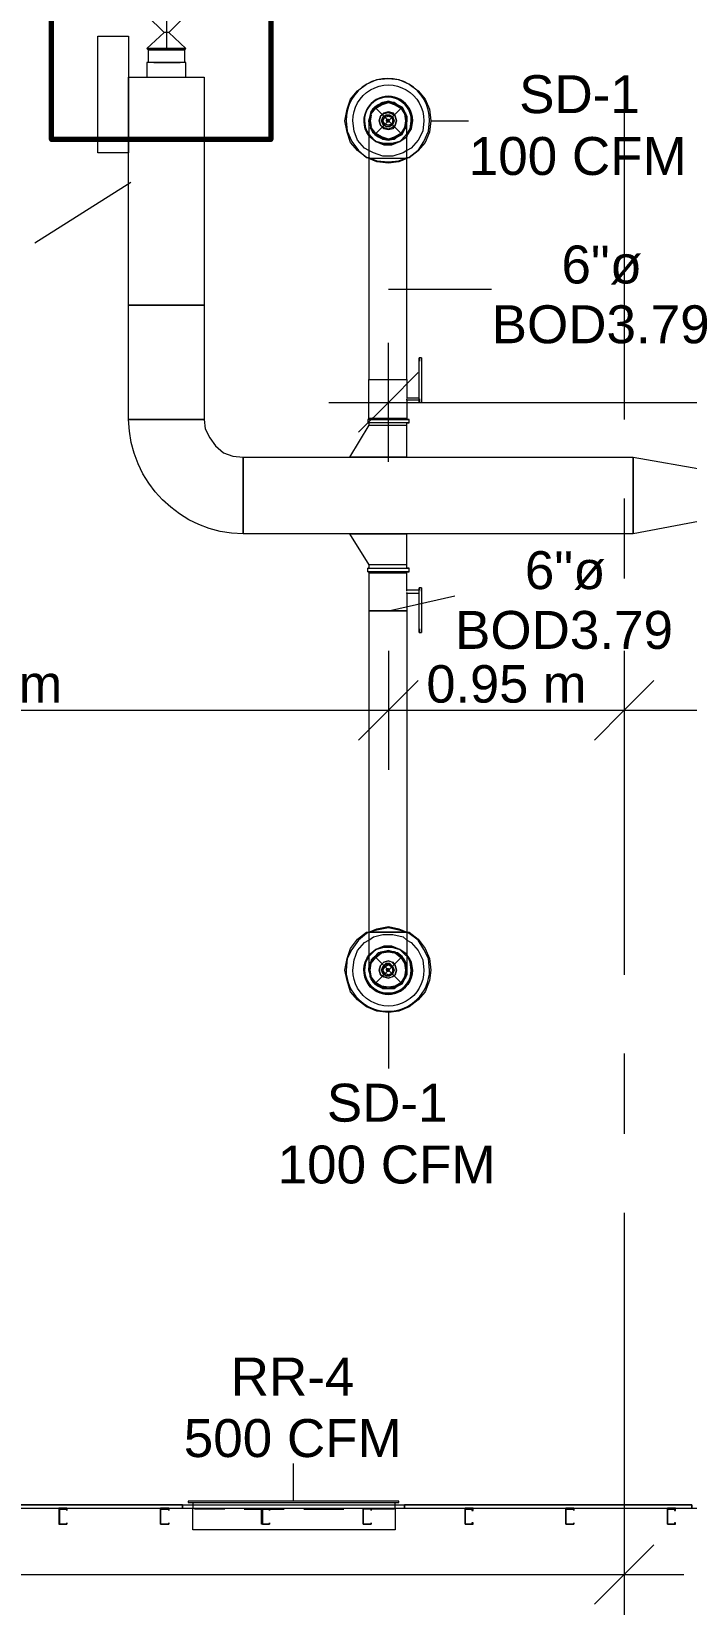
# Model space of a CAD drawing. Header units: metres. Extents: x -2 to 237, y -8 to 52.
# Drawn here: x 23.63 to 26.26, y 35.3 to 41.6 of the extents above; entities that cross this region are included whole.
import ezdxf

# ---------------------------------------------------------------- set-up
doc = ezdxf.new("R2010")
doc.units = ezdxf.units.M
doc.layers.add('HVAC - Ductos', color=5, linetype='Continuous', lineweight=0)
doc.layers.add('PDF3_Text', color=7, linetype='Continuous', lineweight=0)
doc.layers.add('PDF3_Geometry', color=7, linetype='Continuous', lineweight=0, true_color=0xaaaaaa)
doc.layers.add('PDF3_Solid Fills', color=7, linetype='Continuous', lineweight=0, true_color=0xffffff)
doc.styles.add('PDF Helvetica', font='')
doc.styles.get('PDF Helvetica').set_extended_font_data('Helvetica')

msp = doc.modelspace()

# ---------------------------------------------------------------- hatches: boundary and pattern name
at = {"layer": 'PDF3_Solid Fills', "lineweight": 0, "transparency": 33554559}
h = msp.add_hatch(color=256, dxfattribs=at)
h.paths.add_polyline_path([(23.7741, 35.6825), (23.7741, 35.6871), (23.7467, 35.6871)])
h.paths.add_polyline_path([(23.7467, 35.6825), (23.7421, 35.6825), (23.7421, 35.6229)])

# ---------------------------------------------------------------- linework, layer by layer
at = {"layer": 'HVAC - Ductos', "lineweight": 0}
for points in [[(24.1729, 42.333), (24.1729, 41.9296), (24.1729, 41.5309)], [(24.1821, 41.595), (24.2508, 41.5309), (24.095, 41.5309), (24.1637, 41.595), (24.095, 41.6638), (24.2508, 41.6638), (24.1821, 41.595), (24.1637, 41.595)], [(24.2508, 41.4163), (24.2508, 41.4758), (24.2462, 41.4758), (24.2462, 41.5263), (24.2508, 41.5309), (24.2416, 41.5309), (24.2279, 41.5309), (24.2004, 41.5309), (24.1729, 41.5309), (24.1454, 41.5309), (24.1179, 41.5309), (24.1042, 41.5309), (24.095, 41.5309), (24.1042, 41.5309), (24.1179, 41.5309), (24.1454, 41.5309), (24.1729, 41.5309), (24.2004, 41.5309), (24.2279, 41.5309), (24.2416, 41.5309), (24.2508, 41.5309)], [(24.095, 41.5309), (24.0996, 41.5263), (24.1042, 41.5263), (24.1225, 41.5263), (24.1454, 41.5263), (24.1729, 41.5263), (24.2004, 41.5263), (24.2279, 41.5263), (24.2416, 41.5263), (24.2462, 41.5263), (24.2416, 41.5263), (24.2279, 41.5263), (24.2004, 41.5263), (24.1729, 41.5263), (24.1454, 41.5263), (24.1225, 41.5263), (24.1042, 41.5263), (24.0996, 41.5263), (24.0996, 41.4758)], [(24.2508, 41.4758), (24.2462, 41.4758), (24.237, 41.4758), (24.2279, 41.4758), (24.2096, 41.4758), (24.1913, 41.4758), (24.1729, 41.4758), (24.1546, 41.4758), (24.1362, 41.4758), (24.1179, 41.4758), (24.1087, 41.4758), (24.0996, 41.4758), (24.095, 41.4758), (24.095, 41.4163), (24.0996, 41.4163), (24.1087, 41.4163), (24.1179, 41.4163), (24.1362, 41.4163), (24.1546, 41.4163), (24.1729, 41.4163), (24.1913, 41.4163), (24.205, 41.4163), (24.2187, 41.4163), (24.2325, 41.4163), (24.2416, 41.4163), (24.2462, 41.4163)], [(24.1225, 41.4758), (24.1362, 41.4758), (24.1546, 41.4758), (24.1729, 41.4758), (24.1913, 41.4758), (24.2096, 41.4758), (24.2279, 41.4758)], [(24.9842, 41.2421), (24.9842, 41.2375), (24.9842, 41.2192), (24.9842, 41.1871), (24.9842, 41.1505), (24.9842, 41.1092), (24.9842, 41.0908), (24.975, 41.0954), (24.9383, 41.123), (24.9108, 41.1551), (24.8971, 41.1962), (24.8879, 41.2421), (24.8971, 41.288), (24.9108, 41.3292), (24.9383, 41.3613), (24.975, 41.3888), (25.0163, 41.4071), (25.062, 41.4117), (25.1033, 41.4071), (25.1446, 41.3888), (25.1812, 41.3613), (25.2087, 41.3292), (25.2271, 41.288), (25.2316, 41.2421), (25.2271, 41.1962), (25.2087, 41.1551), (25.1812, 41.123), (25.1446, 41.0954), (25.1354, 41.0908), (25.1354, 41.1321), (25.1354, 41.1734), (25.1354, 41.2054), (25.1354, 41.2284), (25.1354, 41.2421), (25.1354, 41.2375), (25.1354, 41.2421), (25.1354, 41.2605), (25.1263, 41.2788), (25.1171, 41.2971), (25.0987, 41.3063), (25.0804, 41.3154), (25.062, 41.32), (25.0392, 41.3154), (25.0209, 41.3063), (25.0071, 41.2971), (24.9933, 41.2788), (24.9887, 41.2605), (24.9842, 41.2421), (24.9842, 41.2375), (24.9842, 41.2421), (24.9887, 41.2605), (24.9933, 41.2788), (25.0071, 41.2971), (25.0209, 41.3063), (25.0392, 41.3154), (25.062, 41.32), (25.0804, 41.3154), (25.0987, 41.3063), (25.1171, 41.2971), (25.1263, 41.2788), (25.1354, 41.2605), (25.1354, 41.2421)], [(24.9842, 41.2375), (24.9887, 41.2238), (24.9887, 41.2421), (24.9887, 41.2605), (24.9979, 41.2788), (25.0071, 41.2925), (25.0254, 41.3063), (25.0437, 41.3154), (25.062, 41.3154), (25.0804, 41.3154), (25.0987, 41.3063), (25.1125, 41.2925), (25.1263, 41.2788), (25.1308, 41.2605), (25.1354, 41.2421), (25.1308, 41.2238), (25.1263, 41.2054), (25.1125, 41.1917), (25.0987, 41.178), (25.0804, 41.1688), (25.062, 41.1688), (25.0346, 41.1734), (25.03, 41.1734)], [(24.9933, 41.265), (24.9887, 41.2421), (24.9933, 41.2696), (25.0117, 41.2925), (25.0346, 41.3063), (25.062, 41.3154), (25.0896, 41.3063), (25.1125, 41.2925), (25.1263, 41.2696), (25.1308, 41.2421), (25.1263, 41.2146), (25.1125, 41.1917), (25.0896, 41.178), (25.062, 41.1688), (25.0346, 41.178), (25.0117, 41.1917), (24.9933, 41.2146), (24.9887, 41.2421), (24.9933, 41.2192)], [(24.9887, 41.2696), (24.9933, 41.2742)], [(24.9933, 41.2742), (25.0071, 41.2925), (25.03, 41.3063)], [(25.03, 41.3109), (25.0346, 41.3154)], [(25.0346, 41.3109), (25.062, 41.3154), (25.085, 41.3109)], [(25.085, 41.3154), (25.0896, 41.3109)], [(25.0896, 41.3063), (25.1125, 41.2925), (25.1263, 41.2742)], [(25.1308, 41.2742), (25.1308, 41.2696)], [(25.1308, 41.265), (25.1354, 41.2421), (25.1308, 41.2192)], [(25.0942, 41.1734), (25.0896, 41.1734), (25.085, 41.1734), (25.062, 41.1688), (25.0437, 41.1688), (25.0254, 41.178), (25.0071, 41.1917), (24.9979, 41.2054), (24.9887, 41.2238), (24.9933, 41.2054), (25.0071, 41.1871), (25.0209, 41.178), (25.0392, 41.1688), (25.062, 41.1642), (25.0804, 41.1688), (25.0987, 41.178), (25.1171, 41.1871), (25.1263, 41.2054), (25.1354, 41.2238), (25.1354, 41.2375)], [(25.03, 41.178), (25.0071, 41.1917), (24.9933, 41.21), (24.9887, 41.2146)], [(25.1263, 41.21), (25.1125, 41.1917), (25.0942, 41.178)], [(25.1308, 41.2146), (25.1308, 41.21)], [(25.2316, 41.2421), (25.3829, 41.2421)], [(25.1354, 41.123), (25.1217, 41.1138), (25.0804, 41.1), (25.0392, 41.1), (25.0025, 41.1138), (24.9842, 41.123)], [(24.9842, 41.0954), (25.0163, 41.0817), (25.062, 41.0771), (25.1033, 41.0817), (25.1354, 41.0954)], [(25.1354, 41.0908), (25.1033, 41.0771), (25.062, 41.0725), (25.0163, 41.0771), (24.9842, 41.0908)], [(25.1858, 40.1284), (25.1858, 40.1238), (25.1354, 40.1238), (25.1354, 40.0505), (25.1263, 40.0505), (25.1171, 40.0505), (25.0987, 40.0505), (25.0804, 40.0505), (25.062, 40.0505), (25.0392, 40.0505), (25.0209, 40.0505), (25.0071, 40.0505), (24.9933, 40.0505), (24.9887, 40.0505), (24.9842, 40.0505), (24.9887, 40.0505), (24.9842, 40.0505), (24.9842, 40.2063), (24.9887, 40.2063), (24.9933, 40.2063), (25.0071, 40.2063), (25.0209, 40.2063), (25.0392, 40.2063), (25.062, 40.2063), (25.0804, 40.2063), (25.0987, 40.2063), (25.1171, 40.2063), (25.1263, 40.2063), (25.1354, 40.2063), (25.1354, 41.0908), (25.1263, 41.0908), (25.1171, 41.0908), (25.0987, 41.0908), (25.0804, 41.0908), (25.062, 41.0908), (25.0392, 41.0908), (25.0209, 41.0908), (25.0071, 41.0908), (24.9933, 41.0908), (24.9887, 41.0908), (24.9842, 41.0908)], [(25.1354, 41.0908), (25.1263, 41.0908), (25.1171, 41.0908), (25.0987, 41.0908), (25.0804, 41.0908), (25.062, 41.0908), (25.0392, 41.0908), (25.0209, 41.0908), (25.0071, 41.0908), (24.9933, 41.0908), (24.9887, 41.0908), (24.9842, 41.0908), (24.9842, 40.2063), (24.9887, 40.2063), (24.9933, 40.2063), (25.0071, 40.2063), (25.0209, 40.2063), (25.0392, 40.2063), (25.062, 40.2063), (25.0804, 40.2063), (25.0987, 40.2063), (25.1171, 40.2063), (25.1263, 40.2063), (25.1354, 40.2063), (25.1354, 40.1329), (25.1858, 40.1329)], [(24.0308, 40.9946), (23.6459, 40.7517)], [(25.062, 40.5684), (25.4746, 40.5684)], [(25.062, 39.8763), (25.062, 40.1146), (25.062, 40.3529)], [(25.195, 40.2934), (25.1858, 40.2934)], [(25.1858, 40.1238), (25.1858, 40.1192), (25.1858, 40.1146), (25.1858, 40.1192), (25.1858, 40.1238), (25.1858, 40.1284), (25.1858, 40.2796), (25.1858, 40.2842), (25.1858, 40.2888), (25.1858, 40.2934), (25.1858, 40.2888), (25.1858, 40.2842), (25.1858, 40.2796)], [(25.195, 40.2796), (25.195, 40.2842), (25.195, 40.2888), (25.195, 40.2934), (25.195, 40.2888), (25.195, 40.2842), (25.195, 40.2796), (25.195, 40.1284), (25.195, 40.1238), (25.195, 40.1192), (25.195, 40.1146), (25.195, 40.1192), (25.195, 40.1238), (25.195, 40.1284)], [(25.1812, 40.2338), (25.062, 40.1146), (24.9429, 39.9954)], [(25.1354, 40.1238), (25.1354, 40.1284)], [(24.8237, 40.1146), (28.8113, 40.1146)], [(25.1858, 40.1146), (25.195, 40.1146)], [(24.9842, 40.0229), (24.9062, 39.8946), (24.9154, 39.8946), (24.9292, 39.8946), (24.9566, 39.8946), (24.9842, 39.8946), (25.062, 39.8946), (25.0896, 39.8946), (25.1171, 39.8946), (25.1308, 39.8946), (25.1354, 39.8946), (25.1354, 40.0229)], [(24.9842, 40.0459), (24.9887, 40.0459), (24.9933, 40.0459), (25.0071, 40.0459), (25.0209, 40.0459), (25.0392, 40.0459), (25.062, 40.0459), (25.0804, 40.0459), (25.0987, 40.0459), (25.1171, 40.0459), (25.1263, 40.0459), (25.1354, 40.0459), (25.1354, 40.0505), (25.1263, 40.0505), (25.1171, 40.0505), (25.0987, 40.0505), (25.0804, 40.0505), (25.062, 40.0505), (25.0392, 40.0505), (25.0209, 40.0505), (25.0071, 40.0505), (24.9933, 40.0505), (24.9887, 40.0505), (24.9842, 40.0505), (24.9842, 40.0459), (24.9887, 40.0459), (24.9796, 40.0459)], [(25.1354, 40.0459), (25.14, 40.0459), (25.1446, 40.0459), (25.14, 40.0459), (25.1308, 40.0459), (25.1171, 40.0459), (25.1033, 40.0459), (25.0804, 40.0459), (25.062, 40.0459), (25.0392, 40.0459), (25.0209, 40.0459), (25.0025, 40.0459), (24.9887, 40.0459), (24.9796, 40.0459), (24.9796, 40.0321), (24.9842, 40.0321)], [(24.9933, 40.0321), (24.9887, 40.0321), (24.9842, 40.0321), (24.9842, 40.0229), (24.9887, 40.0229), (24.9933, 40.0229), (25.0071, 40.0229), (25.0209, 40.0229), (25.0392, 40.0229), (25.062, 40.0229), (25.0804, 40.0229), (25.0987, 40.0229), (25.1171, 40.0229), (25.1263, 40.0229), (25.1354, 40.0229), (25.1354, 40.0321), (25.14, 40.0321), (25.1446, 40.0321), (25.14, 40.0321), (25.1308, 40.0321), (25.1171, 40.0321), (25.1033, 40.0321), (25.0804, 40.0321), (25.062, 40.0321), (25.0392, 40.0321), (25.0209, 40.0321), (25.0025, 40.0321), (24.9887, 40.0321), (24.9796, 40.0321)], [(25.0071, 40.0321), (25.0025, 40.0321)], [(25.1033, 40.0321), (25.0987, 40.0321), (25.0804, 40.0321), (25.062, 40.0321), (25.0392, 40.0321), (25.0209, 40.0321)], [(25.03, 40.0229), (25.0346, 40.0229)], [(25.085, 40.0229), (25.0896, 40.0229), (25.0942, 40.0229)], [(25.1308, 40.0321), (25.1263, 40.0321)], [(25.1446, 40.0321), (25.1446, 40.0459)], [(25.1354, 39.8946), (25.1308, 39.8946), (25.1171, 39.8946), (25.0896, 39.8946), (25.062, 39.8946), (24.9842, 39.8946), (24.9566, 39.8946), (24.9292, 39.8946), (24.9154, 39.8946), (24.9062, 39.8946)], [(25.1354, 39.4638), (25.1354, 39.5875), (25.1308, 39.5875), (25.1171, 39.5875), (25.0896, 39.5875), (25.062, 39.5875), (24.9842, 39.5875), (24.9566, 39.5875), (24.9292, 39.5875), (24.9154, 39.5875), (24.9062, 39.5875), (24.9842, 39.4638)], [(24.9062, 39.5875), (24.9154, 39.5875), (24.9292, 39.5875), (24.9566, 39.5875), (24.9842, 39.5875), (25.062, 39.5875), (25.0896, 39.5875), (25.1171, 39.5875), (25.1308, 39.5875), (25.1354, 39.5875)], [(24.9796, 39.4363), (24.9796, 39.45), (24.9887, 39.45), (25.0025, 39.45), (25.0209, 39.45), (25.0392, 39.45), (25.062, 39.45), (25.0804, 39.45), (25.1033, 39.45), (25.1171, 39.45), (25.1308, 39.45), (25.14, 39.45), (25.1446, 39.45), (25.14, 39.45), (25.1354, 39.45), (25.1354, 39.4638), (25.1263, 39.4638), (25.1171, 39.4638), (25.0987, 39.4638), (25.0804, 39.4638), (25.062, 39.4638), (25.0392, 39.4638), (25.0209, 39.4638), (25.0071, 39.4638), (24.9933, 39.4638), (24.9887, 39.4638), (24.9842, 39.4638), (24.9842, 39.45), (24.9887, 39.45), (24.9933, 39.45)], [(24.9842, 39.45), (24.9796, 39.45)], [(24.9842, 39.4363), (24.9842, 39.4317), (24.9842, 39.2804), (24.9887, 39.2804), (24.9933, 39.2804), (25.0071, 39.2804), (25.0209, 39.2804), (25.0392, 39.2804), (25.062, 39.2804), (25.0804, 39.2804), (25.0987, 39.2804), (25.1171, 39.2804), (25.1263, 39.2804), (25.1354, 39.2804), (25.1354, 37.9925), (25.1263, 37.9925), (25.1171, 37.9925), (25.0987, 37.9925), (25.0804, 37.9925), (25.062, 37.9925), (25.0392, 37.9925), (25.0209, 37.9925), (25.0071, 37.9925), (24.9933, 37.9925), (24.9887, 37.9925), (24.9842, 37.9925), (24.9887, 37.9925), (24.9933, 37.9925), (25.0071, 37.9925), (25.0209, 37.9925), (25.0392, 37.9925), (25.062, 37.9925), (25.0804, 37.9925), (25.0987, 37.9925), (25.1171, 37.9925), (25.1263, 37.9925), (25.1354, 37.9925), (25.1354, 37.9742), (25.1354, 37.9329), (25.1354, 37.8962), (25.1354, 37.8687), (25.1354, 37.8505), (25.1354, 37.8413)], [(25.0025, 39.45), (25.0071, 39.45)], [(25.0209, 39.45), (25.0392, 39.45), (25.062, 39.45), (25.0804, 39.45), (25.0987, 39.45), (25.1033, 39.45)], [(25.0346, 39.4638), (25.03, 39.4638)], [(25.0942, 39.4638), (25.0896, 39.4638), (25.085, 39.4638)], [(25.1263, 39.45), (25.1308, 39.45)], [(25.1858, 39.3583), (25.1858, 39.3629), (25.1354, 39.3629), (25.1354, 39.4317), (25.1354, 39.4363)], [(25.1446, 39.4363), (25.1446, 39.45)], [(25.195, 39.3721), (25.1858, 39.3721)], [(25.1858, 39.2071), (25.1858, 39.3583), (25.1858, 39.3629), (25.1858, 39.3675), (25.1858, 39.3721), (25.1858, 39.3675), (25.1858, 39.3629)], [(25.195, 39.3583), (25.195, 39.3629), (25.195, 39.3675), (25.195, 39.3721), (25.195, 39.3675), (25.195, 39.3629), (25.195, 39.3583), (25.195, 39.2071)], [(25.1858, 39.3492), (25.1354, 39.3492), (25.1354, 39.2804), (25.1263, 39.2804), (25.1171, 39.2804), (25.0987, 39.2804), (25.0804, 39.2804), (25.062, 39.2804), (25.0392, 39.2804), (25.0209, 39.2804), (25.0071, 39.2804), (24.9933, 39.2804), (24.9887, 39.2804), (24.9842, 39.2804), (24.9842, 37.9925), (24.9842, 37.9513), (24.9842, 37.91), (24.9842, 37.8779), (24.9842, 37.855), (24.9842, 37.8413), (24.9842, 37.8505), (24.9842, 37.8413), (24.9887, 37.8229), (24.9933, 37.8046), (25.0071, 37.7863), (25.0209, 37.7771), (25.0392, 37.7679), (25.062, 37.7679), (25.0804, 37.7679), (25.0987, 37.7771), (25.1171, 37.7863), (25.1263, 37.8046), (25.1354, 37.8229), (25.1354, 37.8413), (25.1354, 37.8505), (25.1354, 37.8413), (25.1354, 37.8229), (25.1263, 37.8046), (25.1171, 37.7863), (25.0987, 37.7771), (25.0804, 37.7679), (25.062, 37.7679), (25.0392, 37.7679), (25.0209, 37.7771), (25.0071, 37.7863), (24.9933, 37.8046), (24.9887, 37.8229), (24.9842, 37.8413)], [(25.062, 39.2804), (25.3279, 39.34)], [(25.1354, 39.3583), (25.1354, 39.3629)], [(25.1354, 39.3538), (25.1354, 39.3492), (25.1354, 39.3538)], [(25.1354, 39.3538), (25.1354, 39.3492), (25.1354, 39.3538)], [(25.1858, 39.1933), (25.195, 39.1933)], [(25.062, 39.12), (25.062, 38.8817), (25.062, 38.6433)], [(26.0062, 39.12), (26.0062, 38.8817), (26.0062, 38.6433)], [(25.1812, 39.0008), (25.062, 38.8817), (24.9429, 38.7625)], [(26.1254, 39.0008), (26.0062, 38.8817), (25.887, 38.7625)], [(21.5695, 38.8817), (25.062, 38.8817), (26.0062, 38.8817), (28.8113, 38.8817)], [(24.9842, 37.9605), (25.0025, 37.9742), (25.0392, 37.9833), (25.0804, 37.9833), (25.1217, 37.9742), (25.1354, 37.9605)], [(25.1354, 37.8505), (25.1354, 37.8642), (25.1263, 37.8825), (25.1171, 37.8962), (25.0987, 37.91), (25.0804, 37.9146), (25.062, 37.9192), (25.0392, 37.9146), (25.0209, 37.91), (25.0071, 37.8962), (24.9933, 37.8825), (24.9887, 37.8642), (24.9842, 37.8505)], [(24.9887, 37.8687), (24.9887, 37.8733), (24.9933, 37.8733), (25.0071, 37.8962), (25.03, 37.91), (25.03, 37.9146), (25.0346, 37.9146)], [(24.9933, 37.8183), (24.9887, 37.8413), (24.9933, 37.8687)], [(25.0346, 37.91), (25.062, 37.9146), (25.085, 37.91)], [(25.085, 37.9146), (25.0896, 37.9146), (25.0942, 37.91)], [(25.0896, 37.91), (25.1125, 37.8962), (25.1263, 37.8733)], [(25.1308, 37.8733), (25.1308, 37.8687), (25.1354, 37.8413), (25.1308, 37.8183)], [(24.9933, 37.8092), (24.9887, 37.8137), (24.9887, 37.8183)], [(25.03, 37.7771), (25.0071, 37.7908), (24.9933, 37.8092)], [(25.1263, 37.8092), (25.1125, 37.7908), (25.0896, 37.7771)], [(25.1308, 37.8183), (25.1308, 37.8137), (25.1308, 37.8092)], [(25.0346, 37.7725), (25.03, 37.7725)], [(25.085, 37.7725), (25.062, 37.7679), (25.0346, 37.7725)], [(25.0942, 37.7725), (25.0896, 37.7725), (25.085, 37.7725)], [(25.062, 37.6717), (25.062, 37.4471)], [(24.6816, 35.7145), (24.6816, 35.8658)], [(24.2646, 35.71), (24.2783, 35.71), (24.2783, 35.6871), (25.0896, 35.6871), (25.0896, 35.6), (24.2783, 35.6), (24.2783, 35.6871), (25.0896, 35.6871), (25.0896, 35.71), (25.1033, 35.71), (25.1033, 35.7145), (24.26, 35.7145), (24.26, 35.71), (25.1033, 35.71)], [(25.0804, 35.7145), (24.2875, 35.7145)], [(24.4066, 35.6825), (24.2875, 35.6825), (24.2875, 35.6871), (24.4066, 35.6871)], [(24.4846, 35.6871), (24.645, 35.6871)], [(24.4846, 35.6825), (24.645, 35.6825)], [(24.7229, 35.6871), (24.8833, 35.6871)], [(24.7229, 35.6825), (24.8833, 35.6825)], [(24.9612, 35.6871), (25.085, 35.6871), (25.085, 35.6825), (24.9612, 35.6825)], [(26.0062, 35.6595), (26.0062, 35.4212), (26.0062, 35.1829)], [(26.1254, 35.5404), (26.0062, 35.4212), (25.887, 35.3021)], [(16.5691, 35.4212), (18.297, 35.4212), (26.2446, 35.4212)]]:
    msp.add_lwpolyline(points, dxfattribs=at)
for points in [[(23.8979, 41.5813), (24.0217, 41.5813), (24.0217, 41.1138), (23.8979, 41.1138)], [(24.2462, 41.5263), (24.237, 41.5263), (24.2279, 41.5263), (24.2096, 41.5263), (24.1913, 41.5263), (24.1729, 41.5263), (24.1546, 41.5263), (24.1362, 41.5263), (24.1225, 41.5263), (24.1087, 41.5263), (24.0996, 41.5263), (24.1087, 41.5263), (24.1225, 41.5263), (24.1362, 41.5263), (24.1546, 41.5263), (24.1729, 41.5263), (24.1913, 41.5263), (24.2096, 41.5263), (24.2279, 41.5263), (24.237, 41.5263)], [(24.3242, 41.4163), (24.3242, 40.5042), (24.0217, 40.5042), (24.0217, 41.4163)], [(25.03, 41.2605), (25.0254, 41.2421), (25.03, 41.2605), (25.0437, 41.2742), (25.062, 41.2788), (25.0804, 41.2742), (25.0896, 41.2605), (25.0942, 41.2421), (25.0896, 41.2605), (25.0758, 41.2696), (25.062, 41.2742), (25.0437, 41.2696)], [(25.0392, 41.2559), (25.0346, 41.2421), (25.0392, 41.2559), (25.0529, 41.265), (25.0666, 41.265), (25.0804, 41.2559), (25.085, 41.2421), (25.0804, 41.2559), (25.0666, 41.265), (25.0529, 41.265)], [(25.0483, 41.2559), (25.062, 41.2605), (25.0758, 41.2559), (25.0804, 41.2421), (25.0758, 41.2284), (25.062, 41.2238), (25.0483, 41.2284), (25.0392, 41.2421)], [(25.0896, 41.2238), (25.0942, 41.2421), (25.0896, 41.2238), (25.0804, 41.21), (25.062, 41.2054), (25.0437, 41.21), (25.03, 41.2238), (25.0254, 41.2421), (25.03, 41.2238), (25.0437, 41.2146), (25.062, 41.21), (25.0758, 41.2146)], [(25.0804, 41.2284), (25.085, 41.2421), (25.0804, 41.2284), (25.0666, 41.2192), (25.0529, 41.2192), (25.0392, 41.2284), (25.0346, 41.2421), (25.0392, 41.2284), (25.0529, 41.2192), (25.0666, 41.2192)], [(25.0575, 41.2375), (25.062, 41.2375), (25.0666, 41.2421), (25.062, 41.2375), (25.0575, 41.2375), (25.0529, 41.2421), (25.0575, 41.2467), (25.062, 41.2467), (25.0666, 41.2421), (25.062, 41.2467), (25.0575, 41.2467), (25.0575, 41.2421)], [(25.1354, 41.1825), (25.1537, 41.21), (25.1583, 41.2421), (25.1537, 41.21)], [(24.9887, 41.1825), (25.0117, 41.1596), (25.0437, 41.1505), (25.0758, 41.1505), (25.1079, 41.1596), (25.1308, 41.1825), (25.1354, 41.1871), (25.1308, 41.1825), (25.1079, 41.1596), (25.0758, 41.1505), (25.0437, 41.1505), (25.0117, 41.1596), (24.9887, 41.1825), (24.9842, 41.1871)], [(25.1354, 41.178), (25.1079, 41.1596), (25.0758, 41.1459), (25.0437, 41.1459), (25.0117, 41.1596), (24.9887, 41.178), (24.9842, 41.1825), (24.9887, 41.178), (25.0117, 41.1596), (25.0437, 41.1459), (25.0758, 41.1459), (25.1079, 41.1596), (25.1354, 41.178), (25.1354, 41.1825)], [(24.3242, 40.5042), (24.3242, 40.0459), (24.0217, 40.0459), (24.0217, 40.5042)], [(26.3316, 39.8442), (28.7654, 39.8442), (28.7654, 39.6425), (28.793, 39.6425), (28.793, 39.8442), (28.7654, 39.8442), (28.7654, 39.6425), (26.3316, 39.6425), (26.3316, 39.8442), (26.3316, 39.6425), (26.0429, 39.5875), (26.0429, 39.8946), (26.0429, 39.5875), (24.48, 39.5875), (24.48, 39.8946), (26.0429, 39.8946)], [(24.9796, 39.4363), (24.9887, 39.4363), (25.0025, 39.4363), (25.0209, 39.4363), (25.0392, 39.4363), (25.062, 39.4363), (25.0804, 39.4363), (25.1033, 39.4363), (25.1171, 39.4363), (25.1308, 39.4363), (25.14, 39.4363), (25.1446, 39.4363), (25.14, 39.4363), (25.1308, 39.4363), (25.1171, 39.4363), (25.1033, 39.4363), (25.0804, 39.4363), (25.062, 39.4363), (25.0392, 39.4363), (25.0209, 39.4363), (25.0025, 39.4363), (24.9887, 39.4363)], [(25.1354, 39.4363), (25.1263, 39.4363), (25.1171, 39.4363), (25.0987, 39.4363), (25.0804, 39.4363), (25.062, 39.4363), (25.0392, 39.4363), (25.0209, 39.4363), (25.0071, 39.4363), (24.9933, 39.4363), (24.9887, 39.4363), (24.9842, 39.4363), (24.9887, 39.4363), (24.9933, 39.4363), (25.0071, 39.4363), (25.0209, 39.4363), (25.0392, 39.4363), (25.062, 39.4363), (25.0804, 39.4363), (25.0987, 39.4363), (25.1171, 39.4363), (25.1263, 39.4363)], [(25.1354, 39.4317), (25.1263, 39.4317), (25.1171, 39.4317), (25.0987, 39.4317), (25.0804, 39.4317), (25.062, 39.4317), (25.0392, 39.4317), (25.0209, 39.4317), (25.0071, 39.4317), (24.9933, 39.4317), (24.9887, 39.4317), (24.9842, 39.4317), (24.9887, 39.4317), (24.9933, 39.4317), (25.0071, 39.4317), (25.0209, 39.4317), (25.0392, 39.4317), (25.062, 39.4317), (25.0804, 39.4317), (25.0987, 39.4317), (25.1171, 39.4317), (25.1263, 39.4317)], [(24.9842, 39.4317), (24.9887, 39.4317), (24.9933, 39.4317), (25.0071, 39.4317), (25.0209, 39.4317), (25.0392, 39.4317), (25.062, 39.4317), (25.0804, 39.4317), (25.0987, 39.4317), (25.1171, 39.4317), (25.1263, 39.4317), (25.1354, 39.4317), (25.1263, 39.4317), (25.1171, 39.4317), (25.0987, 39.4317), (25.0804, 39.4317), (25.062, 39.4317), (25.0392, 39.4317), (25.0209, 39.4317), (25.0071, 39.4317), (24.9933, 39.4317), (24.9887, 39.4317)], [(25.1858, 39.2071), (25.1858, 39.2025), (25.1858, 39.1979), (25.1858, 39.1933), (25.1858, 39.1979), (25.1858, 39.2025)], [(25.195, 39.2071), (25.195, 39.2025), (25.195, 39.1979), (25.195, 39.1933), (25.195, 39.1979), (25.195, 39.2025)], [(25.0163, 38.0063), (25.062, 38.0154), (25.1033, 38.0063), (25.1354, 37.9925), (25.1033, 38.0017), (25.062, 38.0109), (25.0163, 38.0017), (24.9842, 37.9925)], [(24.9887, 37.9054), (25.0117, 37.9237), (25.0437, 37.9375), (25.0758, 37.9375), (25.1079, 37.9237), (25.1354, 37.9054), (25.1354, 37.9008), (25.1354, 37.9054), (25.1079, 37.9237), (25.0758, 37.9375), (25.0437, 37.9375), (25.0117, 37.9237), (24.9887, 37.9054), (24.9842, 37.9008)], [(25.1308, 37.9008), (25.1079, 37.9237), (25.0758, 37.9329), (25.0437, 37.9329), (25.0117, 37.9237), (24.9887, 37.9008), (24.9842, 37.8962), (24.9887, 37.9008), (25.0117, 37.9237), (25.0437, 37.9329), (25.0758, 37.9329), (25.1079, 37.9237), (25.1308, 37.9008), (25.14, 37.8962)], [(24.9933, 37.8687), (25.0117, 37.8917), (25.0346, 37.91), (25.062, 37.9146), (25.0896, 37.91), (25.1125, 37.8917), (25.1263, 37.8687), (25.1308, 37.8413), (25.1263, 37.8137), (25.1125, 37.7908), (25.0896, 37.7771), (25.062, 37.7725), (25.0346, 37.7771), (25.0117, 37.7908), (24.9933, 37.8137), (24.9887, 37.8413)], [(24.9887, 37.8596), (24.9979, 37.8779), (25.0071, 37.8962), (25.0254, 37.9054), (25.0437, 37.9146), (25.062, 37.9146), (25.0804, 37.9146), (25.0987, 37.9054), (25.1125, 37.8962), (25.1263, 37.8779), (25.1308, 37.8596), (25.1354, 37.8413), (25.1308, 37.8229), (25.1263, 37.8046), (25.1125, 37.7908), (25.0987, 37.7771), (25.0804, 37.7725), (25.062, 37.7679), (25.0437, 37.7725), (25.0254, 37.7771), (25.0071, 37.7908), (24.9979, 37.8046), (24.9887, 37.8229), (24.9887, 37.8413)], [(25.03, 37.8596), (25.0254, 37.8413), (25.03, 37.8596), (25.0437, 37.8733), (25.062, 37.8779), (25.0804, 37.8733), (25.0896, 37.8596), (25.0942, 37.8413), (25.0896, 37.8596), (25.0758, 37.8733), (25.062, 37.8779), (25.0437, 37.8733)], [(25.0392, 37.855), (25.0346, 37.8413), (25.0392, 37.855), (25.0529, 37.8687), (25.0666, 37.8687), (25.0804, 37.855), (25.085, 37.8413), (25.0804, 37.855), (25.0666, 37.8642), (25.0529, 37.8642)], [(25.0483, 37.855), (25.062, 37.8642), (25.0758, 37.855), (25.0804, 37.8413), (25.0758, 37.8275), (25.062, 37.8229), (25.0483, 37.8275), (25.0392, 37.8413)], [(25.1583, 37.8413), (25.1537, 37.8733), (25.1354, 37.9008), (25.1537, 37.8733)], [(25.0896, 37.8229), (25.0942, 37.8413), (25.0896, 37.8229), (25.0804, 37.8137), (25.062, 37.8092), (25.0437, 37.8137), (25.03, 37.8229), (25.0254, 37.8413), (25.03, 37.8229), (25.0437, 37.8137), (25.062, 37.8092), (25.0758, 37.8137)], [(25.0804, 37.8275), (25.085, 37.8413), (25.0804, 37.8275), (25.0666, 37.8183), (25.0529, 37.8183), (25.0392, 37.8275), (25.0346, 37.8413), (25.0392, 37.8275), (25.0529, 37.8183), (25.0666, 37.8183)], [(25.0575, 37.8367), (25.062, 37.8367), (25.0666, 37.8413), (25.062, 37.8367), (25.0575, 37.8367), (25.0529, 37.8413), (25.0575, 37.8459), (25.062, 37.8459), (25.0666, 37.8413), (25.062, 37.8459), (25.0575, 37.8459), (25.0575, 37.8413)]]:
    msp.add_lwpolyline(points, close=True, dxfattribs=at)
for points in [[(25.1354, 41.0954), (25.1446, 41.0954), (25.1812, 41.123), (25.2042, 41.1596), (25.2225, 41.2008), (25.2271, 41.2421, 1.013798), (24.8925, 41.2421), (24.8971, 41.2008), (24.9154, 41.1596), (24.9429, 41.123), (24.975, 41.0954), (24.9842, 41.0954)], [(24.9842, 41.123), (24.9658, 41.1321), (24.9383, 41.1642), (24.9246, 41.2008), (24.92, 41.2421, -1.008104), (25.2042, 41.2421), (25.1996, 41.2008), (25.1812, 41.1642), (25.1537, 41.1321), (25.1354, 41.123)], [(25.1354, 37.9605), (25.1537, 37.9513), (25.1812, 37.9192), (25.1996, 37.8825), (25.2042, 37.8413, -1.013316), (24.92, 37.8413), (24.9246, 37.8825), (24.9383, 37.9192), (24.9658, 37.9513), (24.9842, 37.9605)]]:
    msp.add_lwpolyline(points, format="xyb", dxfattribs=at)
for points in [[(25.1354, 41.1871), (25.1492, 41.21), (25.1537, 41.2421, 1.397039), (24.9842, 41.1871), (24.9704, 41.21), (24.9658, 41.2421), (24.9704, 41.21), (24.9842, 41.1825, -1.386075), (25.1583, 41.2421, 1.017914), (24.9658, 41.2421, -1.397442)], [(24.0217, 40.0459), (24.3242, 40.0459), (24.3287, 40.0092), (24.3471, 39.9725), (24.37, 39.9404), (24.4021, 39.9129), (24.4387, 39.8992), (24.48, 39.8946), (24.48, 39.5875, -0.405562)], [(25.2271, 37.8413), (25.2225, 37.8871), (25.2042, 37.9237), (25.1812, 37.9605), (25.1446, 37.9879), (25.1354, 37.9925), (25.1446, 37.9925), (25.1812, 37.965), (25.2087, 37.9283), (25.2271, 37.8871), (25.2316, 37.8413), (25.2271, 37.8), (25.2087, 37.7542), (25.1812, 37.7221), (25.1446, 37.6946), (25.1033, 37.6763), (25.062, 37.6717), (25.0163, 37.6763), (24.975, 37.6946), (24.9383, 37.7221), (24.9108, 37.7542), (24.8971, 37.8), (24.8879, 37.8413), (24.8971, 37.8871), (24.9108, 37.9283), (24.9383, 37.965), (24.975, 37.9925), (24.9842, 37.9925), (24.975, 37.9879), (24.9429, 37.9605), (24.9154, 37.9237), (24.8971, 37.8871), (24.8925, 37.8413, 0.98637)], [(24.9658, 37.8413, 1.010571), (25.1583, 37.8413, -1.404949), (24.9842, 37.9008), (24.9704, 37.8733), (24.9658, 37.8413), (24.9704, 37.8733), (24.9842, 37.8962, 1.368965), (25.1537, 37.8413), (25.1492, 37.8733), (25.14, 37.8962, -1.33147)]]:
    msp.add_lwpolyline(points, format="xyb", close=True, dxfattribs=at)
at = {"layer": 'PDF3_Geometry', "color": 232, "lineweight": 70, "true_color": 0xe91e64}
msp.add_lwpolyline([(23.7134, 42.7691), (24.5908, 42.7691), (24.5908, 41.167), (23.7134, 41.167)], close=True, dxfattribs=at)
at = {"layer": 'PDF3_Geometry', "color": 8, "lineweight": 0, "true_color": 0x808080}
for points in [[(25.1217, 41.288), (25.085, 41.3154), (25.0392, 41.3154), (24.9979, 41.288), (24.9842, 41.2421), (24.9979, 41.1962), (25.0392, 41.1688), (25.085, 41.1688), (25.1217, 41.1962), (25.1354, 41.2421)], [(25.1217, 37.8871), (25.085, 37.9146), (25.0392, 37.9146), (24.9979, 37.8871), (24.9842, 37.8413), (24.9979, 37.7954), (25.0392, 37.7679), (25.085, 37.7679), (25.1217, 37.7954), (25.1354, 37.8413)]]:
    msp.add_lwpolyline(points, close=True, dxfattribs=at)
for points in [[(25.0071, 41.2971), (25.1171, 41.1871)], [(25.1171, 41.2971), (25.0071, 41.1871)], [(25.0071, 37.8962), (25.1171, 37.7863)], [(25.1171, 37.8962), (25.0071, 37.7863)]]:
    msp.add_lwpolyline(points, dxfattribs=at)
at = {"layer": 'PDF3_Geometry', "lineweight": 0}
for points in [[(26.0062, 41.3154), (26.0062, 40.0459)], [(26.0062, 39.7296), (26.0062, 39.4088)], [(26.0062, 39.0925), (26.0062, 37.8229)], [(26.0062, 37.5067), (26.0062, 37.1859)], [(26.0062, 36.8696), (26.0062, 35.6)], [(16.4132, 35.7008), (17.3024, 35.7008), (19.562, 35.7008), (19.6537, 35.7008), (24.237, 35.7008), (24.237, 35.6871), (25.1263, 35.6871), (25.1263, 35.7008)], [(17.6828, 35.6871), (24.237, 35.6871), (24.237, 35.7008), (23.215, 35.7008)], [(24.237, 35.7008), (25.1263, 35.7008), (26.2767, 35.7008), (26.2767, 35.6871), (27.1658, 35.6871), (27.1658, 35.7008)]]:
    msp.add_lwpolyline(points, dxfattribs=at)
for points in [[(23.7741, 35.6871), (23.7467, 35.6871), (23.7421, 35.6871), (23.7421, 35.6825), (23.7421, 35.6229), (23.7467, 35.6229), (23.7741, 35.6229), (23.7741, 35.6275), (23.7741, 35.6229), (23.7467, 35.6229), (23.7467, 35.6825), (23.7741, 35.6825), (23.7741, 35.6779)], [(24.1821, 35.6871), (24.15, 35.6871), (24.15, 35.6825), (24.15, 35.6229), (24.1821, 35.6229), (24.1821, 35.6275), (24.1821, 35.6229), (24.15, 35.6229), (24.15, 35.6825), (24.1821, 35.6825), (24.1821, 35.6779)], [(24.5854, 35.6779), (24.5854, 35.6825), (24.5579, 35.6825), (24.5579, 35.6229), (24.5854, 35.6229), (24.5854, 35.6275), (24.5854, 35.6229), (24.5579, 35.6229), (24.5533, 35.6229), (24.5533, 35.6825), (24.5579, 35.6825), (24.5579, 35.6871), (24.5854, 35.6871)], [(24.9933, 35.6779), (24.9933, 35.6825), (24.9612, 35.6825), (24.9612, 35.6229), (24.9933, 35.6229), (24.9933, 35.6275), (24.9933, 35.6229), (24.9612, 35.6229), (24.9612, 35.6825), (24.9612, 35.6871), (24.9933, 35.6871)], [(26.2767, 35.7008), (25.1263, 35.7008), (25.1263, 35.6871), (26.2767, 35.6871)], [(25.4013, 35.6871), (25.3692, 35.6871), (25.3692, 35.6825), (25.3692, 35.6229), (25.4013, 35.6229), (25.4013, 35.6275), (25.3967, 35.6275), (25.3967, 35.6229), (25.3692, 35.6229), (25.3692, 35.6825), (25.3967, 35.6825), (25.3967, 35.6779), (25.4013, 35.6779)], [(25.8046, 35.6871), (25.7771, 35.6871), (25.7725, 35.6871), (25.7725, 35.6825), (25.7725, 35.6229), (25.7771, 35.6229), (25.8046, 35.6229), (25.8046, 35.6275), (25.8046, 35.6229), (25.7771, 35.6229), (25.7725, 35.6229), (25.7725, 35.6825), (25.7771, 35.6825), (25.8046, 35.6825), (25.8046, 35.6779)], [(26.2125, 35.6871), (26.1804, 35.6871), (26.1804, 35.6825), (26.1804, 35.6229), (26.2125, 35.6229), (26.2125, 35.6275), (26.2079, 35.6275), (26.2079, 35.6229), (26.1804, 35.6229), (26.1804, 35.6825), (26.2079, 35.6825), (26.2079, 35.6779), (26.2125, 35.6779)]]:
    msp.add_lwpolyline(points, close=True, dxfattribs=at)
at = {"layer": 'PDF3_Geometry', "color": 254, "lineweight": 0, "true_color": 0xd2d2d2}
msp.add_lwpolyline([(25.3875, 35.6825), (25.3921, 35.6871)], dxfattribs=at)

# ---------------------------------------------------------------- texts
at = {"layer": 'PDF3_Text', "lineweight": 0, "attachment_point": 4, "style": 'PDF Helvetica'}
for s, insert, char_height in [('SD-1', (25.5856, 41.3474), 0.15195), ('100 CFM', (25.3839, 41.0999), 0.15195), ('6"ø', (25.7552, 40.6644), 0.15195), ('BOD3.79', (25.4756, 40.4261), 0.15195), ('6"ø', (25.6085, 39.4406), 0.15195), ('BOD3.79', (25.3289, 39.2023), 0.15195), ('3.25 m', (23.115, 38.9862), 0.15008), ('0.95 m', (25.2143, 38.9862), 0.15008), ('SD-1', (24.8155, 37.3093), 0.15195), ('100 CFM', (24.6184, 37.0618), 0.15195), ('RR-4', (24.4305, 36.2138), 0.15195), ('500 CFM', (24.2426, 35.9663), 0.15195)]:
    msp.add_mtext(s, dxfattribs=dict(at, insert=insert, char_height=char_height))

doc.saveas('drawing.dxf')
